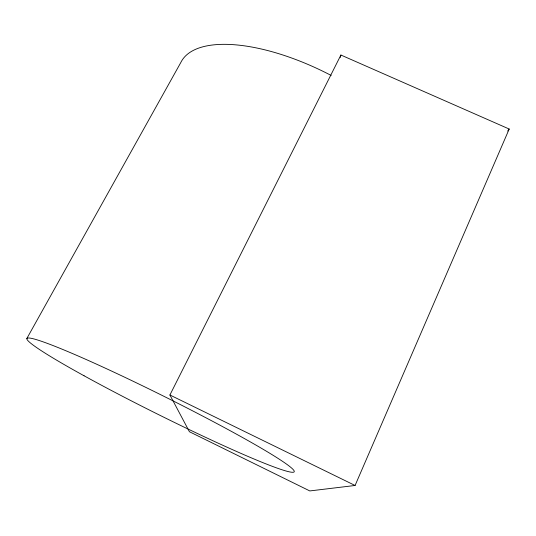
<?xml version="1.0" encoding="UTF-8"?>
<svg xmlns="http://www.w3.org/2000/svg" width="536" height="536" viewBox="0 0 536 536"><rect width="100%" height="100%" fill="white"/><g stroke="black" fill="none" stroke-linecap="round" stroke-linejoin="round"><path stroke-width="0.8" d="M340.28 57.453L340.903 55.027L509.2 129.029L355.08 485.475L309.801 490.936L189.416 431.728L169.912 394.998L340.903 55.027M26.8 338.578L180.826 62.484A136.124 56.36 27 0 1 331.141 75.442M507.679 131.025L509.2 129.029M169.912 394.998L355.08 485.475M84.065 375.776A149.31 9.387 26.5 0 0 293.601 472.183A149.31 9.387 26.5 0 0 103.636 367.401A149.31 9.387 26.5 0 0 84.065 375.776"/></g></svg>
